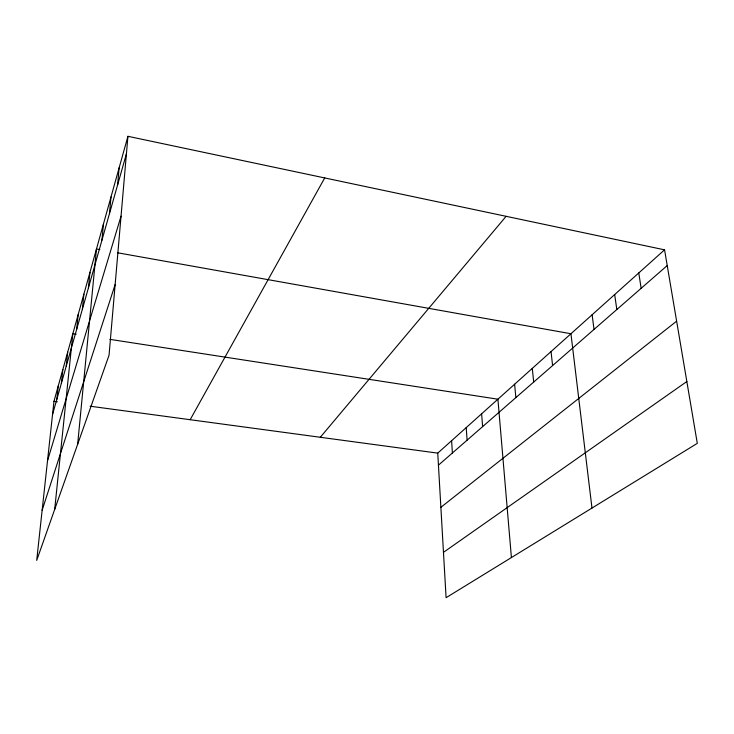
<?xml version="1.0" encoding="UTF-8"?>
<svg xmlns="http://www.w3.org/2000/svg" width="734" height="734" viewBox="0 0 734 734"><rect width="100%" height="100%" fill="white"/><g stroke="black" fill="none" stroke-linecap="round" stroke-linejoin="round"><path stroke-width="1.1" d="M127.927 136.304L109.045 355.238L36.7 560.4L53.967 401.324L127.927 136.304L664.564 249.835L697.3 443.354L446.088 597.696L437.748 453.126L664.564 249.835M117.605 184.931L119.128 167.838M109.467 213.631L110.999 196.96M101.934 240.202L103.466 223.943M77.657 444.263L96.475 249L99.815 249.597M88.438 287.82L89.961 272.342M82.364 309.243L83.878 294.132M54.692 509.378L72.85 333.649L76.217 334.172M76.685 329.291L78.189 314.528M66.216 366.229L67.693 352.146M61.381 383.295L62.84 369.523M56.83 399.351L58.27 385.891M52.536 414.49L126.413 153.837M47.526 460.677L121.037 216.181M42.141 510.249L115.146 284.526M190.17 419.71L324.722 177.931M320.308 437.271L506.13 216.31M438.446 465.163L667.224 265.561M440.877 507.313L676.629 321.162M443.474 552.344L686.841 381.524M53.967 401.324L57.353 401.782M90.099 406.205L437.748 453.126M109.88 339.356L497.909 399.204L511.414 557.556M117.605 252.78L570.942 333.741L591.98 508.066M638.764 272.947L641.158 288.306M614.67 294.545L616.817 309.546M592.109 314.767L594.035 329.419M551.041 351.577L552.592 365.569M532.297 368.376L533.691 382.065M514.617 384.221L515.864 397.617M481.623 413.793L482.623 426.619M466.218 427.61L467.099 440.161M451.612 440.703L452.392 452.997"/></g></svg>
